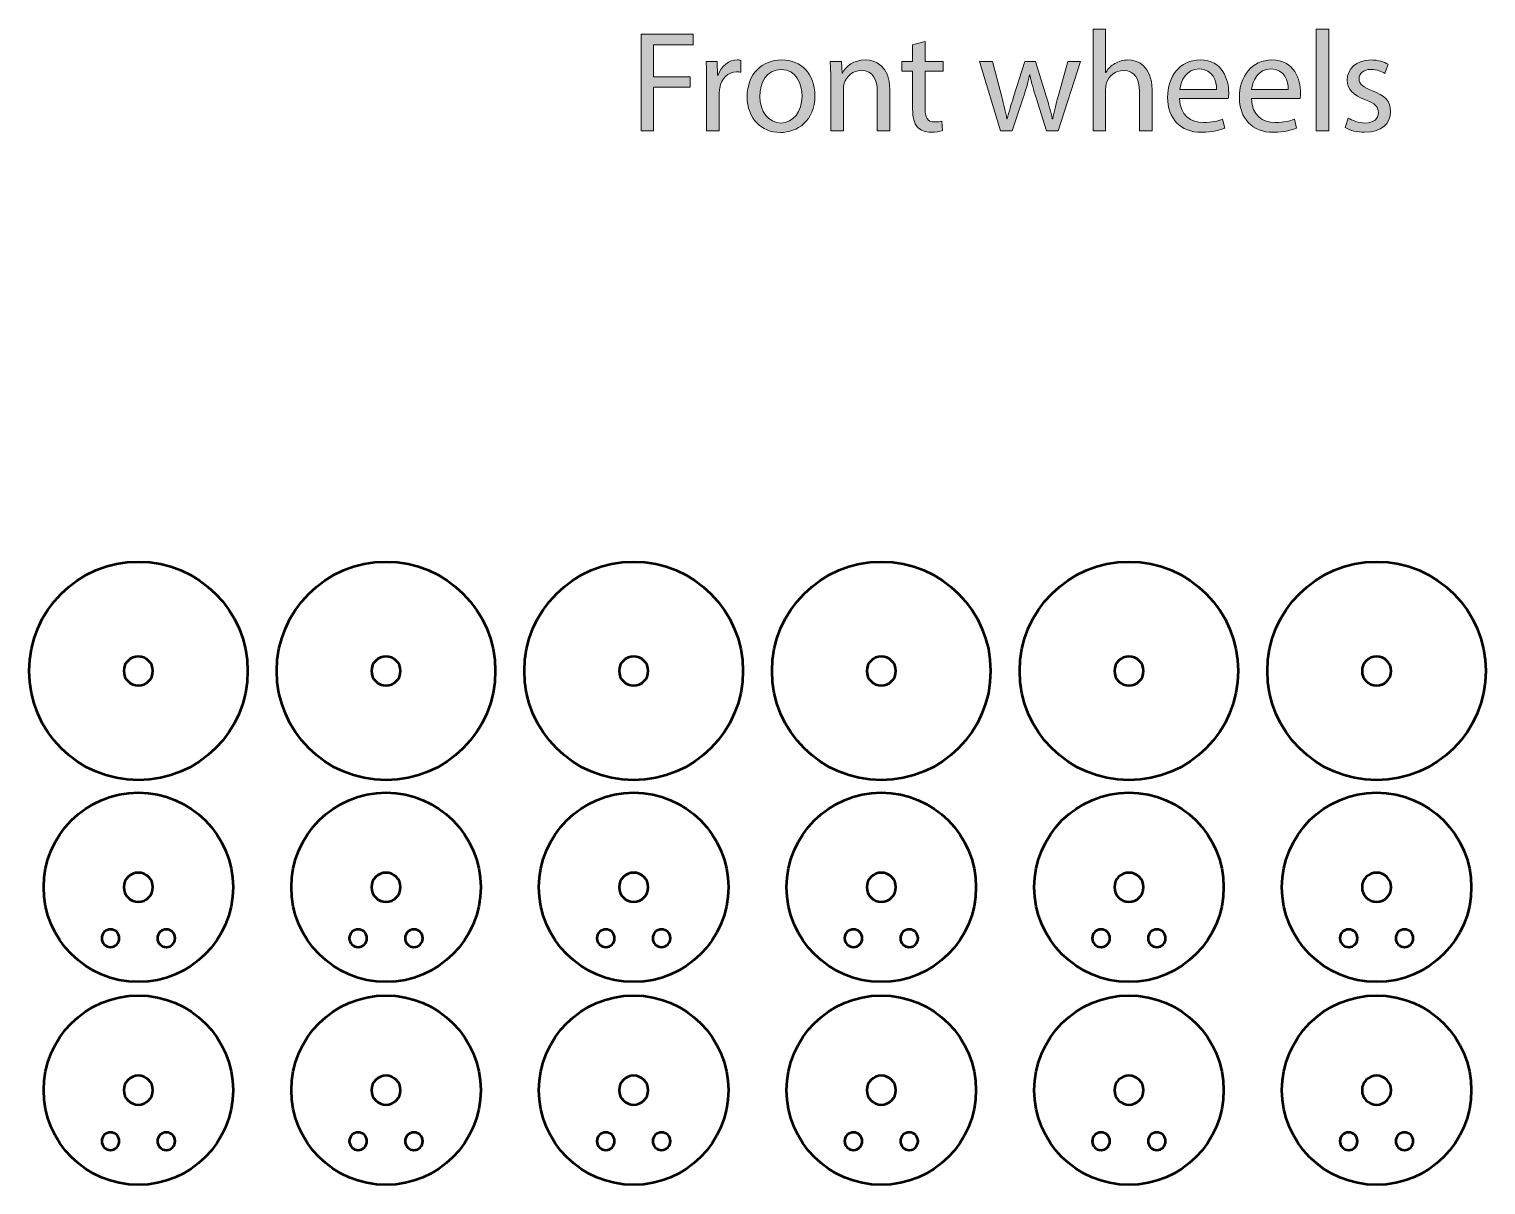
# Model space of a CAD drawing. Header units: inches. Extents: x 1117 to 1992, y -2324 to -585.
# Drawn here: x 1316.6 to 1416.6, y -1178.9 to -1099.5 of the extents above; entities that cross this region are included whole.
import ezdxf

# ---------------------------------------------------------------- set-up
doc = ezdxf.new("R2010")
doc.units = ezdxf.units.IN
doc.header["$MEASUREMENT"] = 0
doc.layers.add('Layer 1', color=7, linetype='Continuous')

# ---------------------------------------------------------------- blocks, each defined once
blk = doc.blocks.new('block 17')
at = {"layer": 'Layer 1', "color": 18, "lineweight": 50, "true_color": 0x010101}
for points in [[(1330.57, -1172.35), (1330.57, -1168.76), (1327.66, -1165.85), (1324.07, -1165.85), (1320.48, -1165.85), (1317.57, -1168.76), (1317.57, -1172.35), (1317.57, -1175.94), (1320.48, -1178.85), (1324.07, -1178.85), (1327.66, -1178.85), (1330.57, -1175.94), (1330.57, -1172.35)], [(1325.07, -1172.35), (1325.07, -1172.9), (1324.62, -1173.35), (1324.07, -1173.35), (1323.52, -1173.35), (1323.07, -1172.9), (1323.07, -1172.35), (1323.07, -1171.8), (1323.52, -1171.35), (1324.07, -1171.35), (1324.62, -1171.35), (1325.07, -1171.8), (1325.07, -1172.35)]]:
    blk.add_open_spline(points, degree=3, knots=[0, 0, 0, 0, 1, 1, 1, 2, 2, 2, 3, 3, 3, 4, 4, 4, 4], dxfattribs=at)
at = {"layer": 'Layer 1', "color": 240, "lineweight": 50, "true_color": 0xec2227}
for points in [[(1322.16, -1175.25), (1322.49, -1175.25), (1322.76, -1175.52), (1322.76, -1175.85), (1322.76, -1176.19), (1322.49, -1176.46), (1322.16, -1176.46), (1321.82, -1176.46), (1321.55, -1176.19), (1321.55, -1175.85), (1321.55, -1175.52), (1321.82, -1175.25), (1322.16, -1175.25)], [(1325.99, -1175.25), (1326.32, -1175.25), (1326.59, -1175.52), (1326.59, -1175.85), (1326.59, -1176.19), (1326.32, -1176.46), (1325.99, -1176.46), (1325.65, -1176.46), (1325.38, -1176.19), (1325.38, -1175.85), (1325.38, -1175.52), (1325.65, -1175.25), (1325.99, -1175.25)]]:
    blk.add_open_spline(points, degree=3, knots=[0, 0, 0, 0, 1, 1, 1, 2, 2, 2, 3, 3, 3, 4, 4, 4, 4], dxfattribs=at)
blk = doc.blocks.new('block 18')
at = {"layer": 'Layer 1', "color": 18, "lineweight": 50, "true_color": 0x010101}
for points in [[(1330.57, -1158.42), (1330.57, -1154.83), (1327.66, -1151.92), (1324.07, -1151.92), (1320.48, -1151.92), (1317.57, -1154.83), (1317.57, -1158.42), (1317.57, -1162.01), (1320.48, -1164.92), (1324.07, -1164.92), (1327.66, -1164.92), (1330.57, -1162.01), (1330.57, -1158.42)], [(1325.07, -1158.42), (1325.07, -1158.97), (1324.62, -1159.42), (1324.07, -1159.42), (1323.52, -1159.42), (1323.07, -1158.97), (1323.07, -1158.42), (1323.07, -1157.86), (1323.52, -1157.42), (1324.07, -1157.42), (1324.62, -1157.42), (1325.07, -1157.86), (1325.07, -1158.42)]]:
    blk.add_open_spline(points, degree=3, knots=[0, 0, 0, 0, 1, 1, 1, 2, 2, 2, 3, 3, 3, 4, 4, 4, 4], dxfattribs=at)
at = {"layer": 'Layer 1', "color": 240, "lineweight": 50, "true_color": 0xec2227}
for points in [[(1322.16, -1161.31), (1322.49, -1161.31), (1322.76, -1161.58), (1322.76, -1161.92), (1322.76, -1162.25), (1322.49, -1162.53), (1322.16, -1162.53), (1321.82, -1162.53), (1321.55, -1162.25), (1321.55, -1161.92), (1321.55, -1161.58), (1321.82, -1161.31), (1322.16, -1161.31)], [(1325.99, -1161.31), (1326.32, -1161.31), (1326.59, -1161.58), (1326.59, -1161.92), (1326.59, -1162.25), (1326.32, -1162.53), (1325.99, -1162.53), (1325.65, -1162.53), (1325.38, -1162.25), (1325.38, -1161.92), (1325.38, -1161.58), (1325.65, -1161.31), (1325.99, -1161.31)]]:
    blk.add_open_spline(points, degree=3, knots=[0, 0, 0, 0, 1, 1, 1, 2, 2, 2, 3, 3, 3, 4, 4, 4, 4], dxfattribs=at)
blk = doc.blocks.new('block 24')
at = {"layer": 'Layer 1', "color": 18, "lineweight": 50, "true_color": 0x010101}
for points in [[(1347.57, -1172.35), (1347.57, -1168.76), (1344.66, -1165.85), (1341.07, -1165.85), (1337.48, -1165.85), (1334.57, -1168.76), (1334.57, -1172.35), (1334.57, -1175.94), (1337.48, -1178.85), (1341.07, -1178.85), (1344.66, -1178.85), (1347.57, -1175.94), (1347.57, -1172.35)], [(1342.07, -1172.35), (1342.07, -1172.9), (1341.62, -1173.35), (1341.07, -1173.35), (1340.52, -1173.35), (1340.07, -1172.9), (1340.07, -1172.35), (1340.07, -1171.8), (1340.52, -1171.35), (1341.07, -1171.35), (1341.62, -1171.35), (1342.07, -1171.8), (1342.07, -1172.35)]]:
    blk.add_open_spline(points, degree=3, knots=[0, 0, 0, 0, 1, 1, 1, 2, 2, 2, 3, 3, 3, 4, 4, 4, 4], dxfattribs=at)
at = {"layer": 'Layer 1', "color": 240, "lineweight": 50, "true_color": 0xec2227}
for points in [[(1339.16, -1175.25), (1339.49, -1175.25), (1339.76, -1175.52), (1339.76, -1175.85), (1339.76, -1176.19), (1339.49, -1176.46), (1339.16, -1176.46), (1338.82, -1176.46), (1338.55, -1176.19), (1338.55, -1175.85), (1338.55, -1175.52), (1338.82, -1175.25), (1339.16, -1175.25)], [(1342.99, -1175.25), (1343.32, -1175.25), (1343.59, -1175.52), (1343.59, -1175.85), (1343.59, -1176.19), (1343.32, -1176.46), (1342.99, -1176.46), (1342.65, -1176.46), (1342.38, -1176.19), (1342.38, -1175.85), (1342.38, -1175.52), (1342.65, -1175.25), (1342.99, -1175.25)]]:
    blk.add_open_spline(points, degree=3, knots=[0, 0, 0, 0, 1, 1, 1, 2, 2, 2, 3, 3, 3, 4, 4, 4, 4], dxfattribs=at)
blk = doc.blocks.new('block 25')
at = {"layer": 'Layer 1', "color": 18, "lineweight": 50, "true_color": 0x010101}
for points in [[(1347.57, -1158.42), (1347.57, -1154.83), (1344.66, -1151.92), (1341.07, -1151.92), (1337.48, -1151.92), (1334.57, -1154.83), (1334.57, -1158.42), (1334.57, -1162.01), (1337.48, -1164.92), (1341.07, -1164.92), (1344.66, -1164.92), (1347.57, -1162.01), (1347.57, -1158.42)], [(1342.07, -1158.42), (1342.07, -1158.97), (1341.62, -1159.42), (1341.07, -1159.42), (1340.52, -1159.42), (1340.07, -1158.97), (1340.07, -1158.42), (1340.07, -1157.86), (1340.52, -1157.42), (1341.07, -1157.42), (1341.62, -1157.42), (1342.07, -1157.86), (1342.07, -1158.42)]]:
    blk.add_open_spline(points, degree=3, knots=[0, 0, 0, 0, 1, 1, 1, 2, 2, 2, 3, 3, 3, 4, 4, 4, 4], dxfattribs=at)
at = {"layer": 'Layer 1', "color": 240, "lineweight": 50, "true_color": 0xec2227}
for points in [[(1339.16, -1161.31), (1339.49, -1161.31), (1339.76, -1161.58), (1339.76, -1161.92), (1339.76, -1162.25), (1339.49, -1162.53), (1339.16, -1162.53), (1338.82, -1162.53), (1338.55, -1162.25), (1338.55, -1161.92), (1338.55, -1161.58), (1338.82, -1161.31), (1339.16, -1161.31)], [(1342.99, -1161.31), (1343.32, -1161.31), (1343.59, -1161.58), (1343.59, -1161.92), (1343.59, -1162.25), (1343.32, -1162.53), (1342.99, -1162.53), (1342.65, -1162.53), (1342.38, -1162.25), (1342.38, -1161.92), (1342.38, -1161.58), (1342.65, -1161.31), (1342.99, -1161.31)]]:
    blk.add_open_spline(points, degree=3, knots=[0, 0, 0, 0, 1, 1, 1, 2, 2, 2, 3, 3, 3, 4, 4, 4, 4], dxfattribs=at)
blk = doc.blocks.new('block 31')
at = {"layer": 'Layer 1', "color": 18, "lineweight": 50, "true_color": 0x010101}
for points in [[(1364.57, -1172.35), (1364.57, -1168.76), (1361.66, -1165.85), (1358.07, -1165.85), (1354.48, -1165.85), (1351.57, -1168.76), (1351.57, -1172.35), (1351.57, -1175.94), (1354.48, -1178.85), (1358.07, -1178.85), (1361.66, -1178.85), (1364.57, -1175.94), (1364.57, -1172.35)], [(1359.07, -1172.35), (1359.07, -1172.9), (1358.62, -1173.35), (1358.07, -1173.35), (1357.52, -1173.35), (1357.07, -1172.9), (1357.07, -1172.35), (1357.07, -1171.8), (1357.52, -1171.35), (1358.07, -1171.35), (1358.62, -1171.35), (1359.07, -1171.8), (1359.07, -1172.35)]]:
    blk.add_open_spline(points, degree=3, knots=[0, 0, 0, 0, 1, 1, 1, 2, 2, 2, 3, 3, 3, 4, 4, 4, 4], dxfattribs=at)
at = {"layer": 'Layer 1', "color": 240, "lineweight": 50, "true_color": 0xec2227}
for points in [[(1356.16, -1175.25), (1356.49, -1175.25), (1356.76, -1175.52), (1356.76, -1175.85), (1356.76, -1176.19), (1356.49, -1176.46), (1356.16, -1176.46), (1355.82, -1176.46), (1355.55, -1176.19), (1355.55, -1175.85), (1355.55, -1175.52), (1355.82, -1175.25), (1356.16, -1175.25)], [(1359.98, -1175.25), (1360.32, -1175.25), (1360.59, -1175.52), (1360.59, -1175.85), (1360.59, -1176.19), (1360.32, -1176.46), (1359.98, -1176.46), (1359.65, -1176.46), (1359.38, -1176.19), (1359.38, -1175.85), (1359.38, -1175.52), (1359.65, -1175.25), (1359.98, -1175.25)]]:
    blk.add_open_spline(points, degree=3, knots=[0, 0, 0, 0, 1, 1, 1, 2, 2, 2, 3, 3, 3, 4, 4, 4, 4], dxfattribs=at)
blk = doc.blocks.new('block 32')
at = {"layer": 'Layer 1', "color": 18, "lineweight": 50, "true_color": 0x010101}
for points in [[(1364.57, -1158.42), (1364.57, -1154.83), (1361.66, -1151.92), (1358.07, -1151.92), (1354.48, -1151.92), (1351.57, -1154.83), (1351.57, -1158.42), (1351.57, -1162.01), (1354.48, -1164.92), (1358.07, -1164.92), (1361.66, -1164.92), (1364.57, -1162.01), (1364.57, -1158.42)], [(1359.07, -1158.42), (1359.07, -1158.97), (1358.62, -1159.42), (1358.07, -1159.42), (1357.52, -1159.42), (1357.07, -1158.97), (1357.07, -1158.42), (1357.07, -1157.86), (1357.52, -1157.42), (1358.07, -1157.42), (1358.62, -1157.42), (1359.07, -1157.86), (1359.07, -1158.42)]]:
    blk.add_open_spline(points, degree=3, knots=[0, 0, 0, 0, 1, 1, 1, 2, 2, 2, 3, 3, 3, 4, 4, 4, 4], dxfattribs=at)
at = {"layer": 'Layer 1', "color": 240, "lineweight": 50, "true_color": 0xec2227}
for points in [[(1356.16, -1161.31), (1356.49, -1161.31), (1356.76, -1161.58), (1356.76, -1161.92), (1356.76, -1162.25), (1356.49, -1162.53), (1356.16, -1162.53), (1355.82, -1162.53), (1355.55, -1162.25), (1355.55, -1161.92), (1355.55, -1161.58), (1355.82, -1161.31), (1356.16, -1161.31)], [(1359.98, -1161.31), (1360.32, -1161.31), (1360.59, -1161.58), (1360.59, -1161.92), (1360.59, -1162.25), (1360.32, -1162.53), (1359.98, -1162.53), (1359.65, -1162.53), (1359.38, -1162.25), (1359.38, -1161.92), (1359.38, -1161.58), (1359.65, -1161.31), (1359.98, -1161.31)]]:
    blk.add_open_spline(points, degree=3, knots=[0, 0, 0, 0, 1, 1, 1, 2, 2, 2, 3, 3, 3, 4, 4, 4, 4], dxfattribs=at)
blk = doc.blocks.new('block 38')
at = {"layer": 'Layer 1', "color": 18, "lineweight": 50, "true_color": 0x010101}
for points in [[(1381.57, -1172.35), (1381.57, -1168.76), (1378.66, -1165.85), (1375.07, -1165.85), (1371.48, -1165.85), (1368.57, -1168.76), (1368.57, -1172.35), (1368.57, -1175.94), (1371.48, -1178.85), (1375.07, -1178.85), (1378.66, -1178.85), (1381.57, -1175.94), (1381.57, -1172.35)], [(1376.07, -1172.35), (1376.07, -1172.9), (1375.62, -1173.35), (1375.07, -1173.35), (1374.52, -1173.35), (1374.07, -1172.9), (1374.07, -1172.35), (1374.07, -1171.8), (1374.52, -1171.35), (1375.07, -1171.35), (1375.62, -1171.35), (1376.07, -1171.8), (1376.07, -1172.35)]]:
    blk.add_open_spline(points, degree=3, knots=[0, 0, 0, 0, 1, 1, 1, 2, 2, 2, 3, 3, 3, 4, 4, 4, 4], dxfattribs=at)
at = {"layer": 'Layer 1', "color": 240, "lineweight": 50, "true_color": 0xec2227}
for points in [[(1373.16, -1175.25), (1373.49, -1175.25), (1373.76, -1175.52), (1373.76, -1175.85), (1373.76, -1176.19), (1373.49, -1176.46), (1373.16, -1176.46), (1372.82, -1176.46), (1372.55, -1176.19), (1372.55, -1175.85), (1372.55, -1175.52), (1372.82, -1175.25), (1373.16, -1175.25)], [(1376.99, -1175.25), (1377.32, -1175.25), (1377.59, -1175.52), (1377.59, -1175.85), (1377.59, -1176.19), (1377.32, -1176.46), (1376.99, -1176.46), (1376.65, -1176.46), (1376.38, -1176.19), (1376.38, -1175.85), (1376.38, -1175.52), (1376.65, -1175.25), (1376.99, -1175.25)]]:
    blk.add_open_spline(points, degree=3, knots=[0, 0, 0, 0, 1, 1, 1, 2, 2, 2, 3, 3, 3, 4, 4, 4, 4], dxfattribs=at)
blk = doc.blocks.new('block 39')
at = {"layer": 'Layer 1', "color": 18, "lineweight": 50, "true_color": 0x010101}
for points in [[(1381.57, -1158.42), (1381.57, -1154.83), (1378.66, -1151.92), (1375.07, -1151.92), (1371.48, -1151.92), (1368.57, -1154.83), (1368.57, -1158.42), (1368.57, -1162.01), (1371.48, -1164.92), (1375.07, -1164.92), (1378.66, -1164.92), (1381.57, -1162.01), (1381.57, -1158.42)], [(1376.07, -1158.42), (1376.07, -1158.97), (1375.62, -1159.42), (1375.07, -1159.42), (1374.52, -1159.42), (1374.07, -1158.97), (1374.07, -1158.42), (1374.07, -1157.86), (1374.52, -1157.42), (1375.07, -1157.42), (1375.62, -1157.42), (1376.07, -1157.86), (1376.07, -1158.42)]]:
    blk.add_open_spline(points, degree=3, knots=[0, 0, 0, 0, 1, 1, 1, 2, 2, 2, 3, 3, 3, 4, 4, 4, 4], dxfattribs=at)
at = {"layer": 'Layer 1', "color": 240, "lineweight": 50, "true_color": 0xec2227}
for points in [[(1373.16, -1161.31), (1373.49, -1161.31), (1373.76, -1161.58), (1373.76, -1161.92), (1373.76, -1162.25), (1373.49, -1162.53), (1373.16, -1162.53), (1372.82, -1162.53), (1372.55, -1162.25), (1372.55, -1161.92), (1372.55, -1161.58), (1372.82, -1161.31), (1373.16, -1161.31)], [(1376.99, -1161.31), (1377.32, -1161.31), (1377.59, -1161.58), (1377.59, -1161.92), (1377.59, -1162.25), (1377.32, -1162.53), (1376.99, -1162.53), (1376.65, -1162.53), (1376.38, -1162.25), (1376.38, -1161.92), (1376.38, -1161.58), (1376.65, -1161.31), (1376.99, -1161.31)]]:
    blk.add_open_spline(points, degree=3, knots=[0, 0, 0, 0, 1, 1, 1, 2, 2, 2, 3, 3, 3, 4, 4, 4, 4], dxfattribs=at)
blk = doc.blocks.new('block 45')
at = {"layer": 'Layer 1', "color": 18, "lineweight": 50, "true_color": 0x010101}
for points in [[(1398.57, -1172.35), (1398.57, -1168.76), (1395.66, -1165.85), (1392.07, -1165.85), (1388.48, -1165.85), (1385.57, -1168.76), (1385.57, -1172.35), (1385.57, -1175.94), (1388.48, -1178.85), (1392.07, -1178.85), (1395.66, -1178.85), (1398.57, -1175.94), (1398.57, -1172.35)], [(1393.07, -1172.35), (1393.07, -1172.9), (1392.62, -1173.35), (1392.07, -1173.35), (1391.52, -1173.35), (1391.07, -1172.9), (1391.07, -1172.35), (1391.07, -1171.8), (1391.52, -1171.35), (1392.07, -1171.35), (1392.62, -1171.35), (1393.07, -1171.8), (1393.07, -1172.35)]]:
    blk.add_open_spline(points, degree=3, knots=[0, 0, 0, 0, 1, 1, 1, 2, 2, 2, 3, 3, 3, 4, 4, 4, 4], dxfattribs=at)
at = {"layer": 'Layer 1', "color": 240, "lineweight": 50, "true_color": 0xec2227}
for points in [[(1390.16, -1175.25), (1390.49, -1175.25), (1390.76, -1175.52), (1390.76, -1175.85), (1390.76, -1176.19), (1390.49, -1176.46), (1390.16, -1176.46), (1389.82, -1176.46), (1389.55, -1176.19), (1389.55, -1175.85), (1389.55, -1175.52), (1389.82, -1175.25), (1390.16, -1175.25)], [(1393.98, -1175.25), (1394.32, -1175.25), (1394.59, -1175.52), (1394.59, -1175.85), (1394.59, -1176.19), (1394.32, -1176.46), (1393.98, -1176.46), (1393.65, -1176.46), (1393.38, -1176.19), (1393.38, -1175.85), (1393.38, -1175.52), (1393.65, -1175.25), (1393.98, -1175.25)]]:
    blk.add_open_spline(points, degree=3, knots=[0, 0, 0, 0, 1, 1, 1, 2, 2, 2, 3, 3, 3, 4, 4, 4, 4], dxfattribs=at)
blk = doc.blocks.new('block 46')
at = {"layer": 'Layer 1', "color": 18, "lineweight": 50, "true_color": 0x010101}
for points in [[(1398.57, -1158.42), (1398.57, -1154.83), (1395.66, -1151.92), (1392.07, -1151.92), (1388.48, -1151.92), (1385.57, -1154.83), (1385.57, -1158.42), (1385.57, -1162.01), (1388.48, -1164.92), (1392.07, -1164.92), (1395.66, -1164.92), (1398.57, -1162.01), (1398.57, -1158.42)], [(1393.07, -1158.42), (1393.07, -1158.97), (1392.62, -1159.42), (1392.07, -1159.42), (1391.52, -1159.42), (1391.07, -1158.97), (1391.07, -1158.42), (1391.07, -1157.86), (1391.52, -1157.42), (1392.07, -1157.42), (1392.62, -1157.42), (1393.07, -1157.86), (1393.07, -1158.42)]]:
    blk.add_open_spline(points, degree=3, knots=[0, 0, 0, 0, 1, 1, 1, 2, 2, 2, 3, 3, 3, 4, 4, 4, 4], dxfattribs=at)
at = {"layer": 'Layer 1', "color": 240, "lineweight": 50, "true_color": 0xec2227}
for points in [[(1390.16, -1161.31), (1390.49, -1161.31), (1390.76, -1161.58), (1390.76, -1161.92), (1390.76, -1162.25), (1390.49, -1162.53), (1390.16, -1162.53), (1389.82, -1162.53), (1389.55, -1162.25), (1389.55, -1161.92), (1389.55, -1161.58), (1389.82, -1161.31), (1390.16, -1161.31)], [(1393.98, -1161.31), (1394.32, -1161.31), (1394.59, -1161.58), (1394.59, -1161.92), (1394.59, -1162.25), (1394.32, -1162.53), (1393.98, -1162.53), (1393.65, -1162.53), (1393.38, -1162.25), (1393.38, -1161.92), (1393.38, -1161.58), (1393.65, -1161.31), (1393.98, -1161.31)]]:
    blk.add_open_spline(points, degree=3, knots=[0, 0, 0, 0, 1, 1, 1, 2, 2, 2, 3, 3, 3, 4, 4, 4, 4], dxfattribs=at)
blk = doc.blocks.new('block 52')
at = {"layer": 'Layer 1', "color": 18, "lineweight": 50, "true_color": 0x010101}
for points in [[(1415.57, -1172.35), (1415.57, -1168.76), (1412.66, -1165.85), (1409.07, -1165.85), (1405.48, -1165.85), (1402.57, -1168.76), (1402.57, -1172.35), (1402.57, -1175.94), (1405.48, -1178.85), (1409.07, -1178.85), (1412.66, -1178.85), (1415.57, -1175.94), (1415.57, -1172.35)], [(1410.07, -1172.35), (1410.07, -1172.9), (1409.62, -1173.35), (1409.07, -1173.35), (1408.52, -1173.35), (1408.07, -1172.9), (1408.07, -1172.35), (1408.07, -1171.8), (1408.52, -1171.35), (1409.07, -1171.35), (1409.62, -1171.35), (1410.07, -1171.8), (1410.07, -1172.35)]]:
    blk.add_open_spline(points, degree=3, knots=[0, 0, 0, 0, 1, 1, 1, 2, 2, 2, 3, 3, 3, 4, 4, 4, 4], dxfattribs=at)
at = {"layer": 'Layer 1', "color": 240, "lineweight": 50, "true_color": 0xec2227}
for points in [[(1407.16, -1175.25), (1407.49, -1175.25), (1407.76, -1175.52), (1407.76, -1175.85), (1407.76, -1176.19), (1407.49, -1176.46), (1407.16, -1176.46), (1406.82, -1176.46), (1406.55, -1176.19), (1406.55, -1175.85), (1406.55, -1175.52), (1406.82, -1175.25), (1407.16, -1175.25)], [(1410.99, -1175.25), (1411.32, -1175.25), (1411.59, -1175.52), (1411.59, -1175.85), (1411.59, -1176.19), (1411.32, -1176.46), (1410.99, -1176.46), (1410.65, -1176.46), (1410.38, -1176.19), (1410.38, -1175.85), (1410.38, -1175.52), (1410.65, -1175.25), (1410.99, -1175.25)]]:
    blk.add_open_spline(points, degree=3, knots=[0, 0, 0, 0, 1, 1, 1, 2, 2, 2, 3, 3, 3, 4, 4, 4, 4], dxfattribs=at)
blk = doc.blocks.new('block 53')
at = {"layer": 'Layer 1', "color": 18, "lineweight": 50, "true_color": 0x010101}
for points in [[(1415.57, -1158.42), (1415.57, -1154.83), (1412.66, -1151.92), (1409.07, -1151.92), (1405.48, -1151.92), (1402.57, -1154.83), (1402.57, -1158.42), (1402.57, -1162.01), (1405.48, -1164.92), (1409.07, -1164.92), (1412.66, -1164.92), (1415.57, -1162.01), (1415.57, -1158.42)], [(1410.07, -1158.42), (1410.07, -1158.97), (1409.62, -1159.42), (1409.07, -1159.42), (1408.52, -1159.42), (1408.07, -1158.97), (1408.07, -1158.42), (1408.07, -1157.86), (1408.52, -1157.42), (1409.07, -1157.42), (1409.62, -1157.42), (1410.07, -1157.86), (1410.07, -1158.42)]]:
    blk.add_open_spline(points, degree=3, knots=[0, 0, 0, 0, 1, 1, 1, 2, 2, 2, 3, 3, 3, 4, 4, 4, 4], dxfattribs=at)
at = {"layer": 'Layer 1', "color": 240, "lineweight": 50, "true_color": 0xec2227}
for points in [[(1407.16, -1161.31), (1407.49, -1161.31), (1407.76, -1161.58), (1407.76, -1161.92), (1407.76, -1162.25), (1407.49, -1162.53), (1407.16, -1162.53), (1406.82, -1162.53), (1406.55, -1162.25), (1406.55, -1161.92), (1406.55, -1161.58), (1406.82, -1161.31), (1407.16, -1161.31)], [(1410.99, -1161.31), (1411.32, -1161.31), (1411.59, -1161.58), (1411.59, -1161.92), (1411.59, -1162.25), (1411.32, -1162.53), (1410.99, -1162.53), (1410.65, -1162.53), (1410.38, -1162.25), (1410.38, -1161.92), (1410.38, -1161.58), (1410.65, -1161.31), (1410.99, -1161.31)]]:
    blk.add_open_spline(points, degree=3, knots=[0, 0, 0, 0, 1, 1, 1, 2, 2, 2, 3, 3, 3, 4, 4, 4, 4], dxfattribs=at)
blk = doc.blocks.new('block 192')
at = {"layer": 'Layer 1', "true_color": 0x010101}
h = blk.add_hatch(color=18, dxfattribs=at)
h.dxf.hatch_style = 2
h.paths.add_polyline_path([(1358.58, -1099.86), (1362.15, -1099.86), (1362.15, -1100.58), (1359.43, -1100.58), (1359.43, -1102.78), (1361.94, -1102.78), (1361.94, -1103.49), (1359.43, -1103.49), (1359.43, -1106.49), (1358.58, -1106.49)])
h = blk.add_hatch(color=18, dxfattribs=at)
h.dxf.hatch_style = 2
edge = h.paths.add_edge_path()
edge.add_spline(control_points=[(1389.6, -1099.51), (1389.6, -1099.51), (1390.47, -1099.51), (1390.47, -1099.51), (1390.47, -1099.51), (1390.47, -1102.48), (1390.47, -1102.48), (1390.47, -1102.48), (1390.49, -1102.48), (1390.49, -1102.48), (1390.63, -1102.23), (1390.84, -1102.01), (1391.11, -1101.87), (1391.37, -1101.72), (1391.67, -1101.62), (1392, -1101.62), (1392.64, -1101.62), (1393.66, -1102.01), (1393.66, -1103.66), (1393.66, -1103.66), (1393.66, -1106.49), (1393.66, -1106.49), (1393.66, -1106.49), (1392.79, -1106.49), (1392.79, -1106.49), (1392.79, -1106.49), (1392.79, -1103.76), (1392.79, -1103.76), (1392.79, -1102.99), (1392.51, -1102.34), (1391.69, -1102.34), (1391.13, -1102.34), (1390.69, -1102.73), (1390.53, -1103.2), (1390.48, -1103.32), (1390.47, -1103.45), (1390.47, -1103.62), (1390.47, -1103.62), (1390.47, -1106.49), (1390.47, -1106.49), (1390.47, -1106.49), (1389.61, -1106.49), (1389.61, -1106.49), (1389.61, -1106.49), (1389.61, -1099.51), (1389.61, -1099.51), (1389.61, -1099.51), (1389.6, -1099.51), (1389.6, -1099.51)], knot_values=[0, 0, 0, 0, 1, 1, 1, 2, 2, 2, 3, 3, 3, 4, 4, 4, 5, 5, 5, 6, 6, 6, 7, 7, 7, 8, 8, 8, 9, 9, 9, 10, 10, 10, 11, 11, 11, 12, 12, 12, 13, 13, 13, 14, 14, 14, 15, 15, 15, 16, 16, 16, 16], degree=3, periodic=1)
h = blk.add_hatch(color=18, dxfattribs=at)
h.dxf.hatch_style = 2
h.paths.add_polyline_path([(1404.92, -1099.51), (1405.79, -1099.51), (1405.79, -1106.49), (1404.92, -1106.49)])
h = blk.add_hatch(color=18, dxfattribs=at)
h.dxf.hatch_style = 2
edge = h.paths.add_edge_path()
edge.add_spline(control_points=[(1378.07, -1100.36), (1378.07, -1100.36), (1378.07, -1101.73), (1378.07, -1101.73), (1378.07, -1101.73), (1379.31, -1101.73), (1379.31, -1101.73), (1379.31, -1101.73), (1379.31, -1102.39), (1379.31, -1102.39), (1379.31, -1102.39), (1378.07, -1102.39), (1378.07, -1102.39), (1378.07, -1102.39), (1378.07, -1104.96), (1378.07, -1104.96), (1378.07, -1105.55), (1378.23, -1105.88), (1378.72, -1105.88), (1378.94, -1105.88), (1379.11, -1105.85), (1379.22, -1105.82), (1379.22, -1105.82), (1379.26, -1106.47), (1379.26, -1106.47), (1379.09, -1106.54), (1378.82, -1106.59), (1378.49, -1106.59), (1378.09, -1106.59), (1377.76, -1106.46), (1377.55, -1106.23), (1377.31, -1105.97), (1377.22, -1105.55), (1377.22, -1104.99), (1377.22, -1104.99), (1377.22, -1102.39), (1377.22, -1102.39), (1377.22, -1102.39), (1376.48, -1102.39), (1376.48, -1102.39), (1376.48, -1102.39), (1376.48, -1101.73), (1376.48, -1101.73), (1376.48, -1101.73), (1377.22, -1101.73), (1377.22, -1101.73), (1377.22, -1101.73), (1377.22, -1100.59), (1377.22, -1100.59), (1377.22, -1100.59), (1378.07, -1100.36), (1378.07, -1100.36)], knot_values=[0, 0, 0, 0, 1, 1, 1, 2, 2, 2, 3, 3, 3, 4, 4, 4, 5, 5, 5, 6, 6, 6, 7, 7, 7, 8, 8, 8, 9, 9, 9, 10, 10, 10, 11, 11, 11, 12, 12, 12, 13, 13, 13, 14, 14, 14, 15, 15, 15, 16, 16, 16, 17, 17, 17, 17], degree=3, periodic=1)
h = blk.add_hatch(color=18, dxfattribs=at)
h.dxf.hatch_style = 2
edge = h.paths.add_edge_path()
edge.add_spline(control_points=[(1363.08, -1103.22), (1363.08, -1102.65), (1363.07, -1102.17), (1363.04, -1101.73), (1363.04, -1101.73), (1363.8, -1101.73), (1363.8, -1101.73), (1363.8, -1101.73), (1363.83, -1102.66), (1363.83, -1102.66), (1363.83, -1102.66), (1363.87, -1102.66), (1363.87, -1102.66), (1364.09, -1102.02), (1364.61, -1101.62), (1365.19, -1101.62), (1365.29, -1101.62), (1365.36, -1101.63), (1365.43, -1101.65), (1365.43, -1101.65), (1365.43, -1102.47), (1365.43, -1102.47), (1365.35, -1102.45), (1365.26, -1102.44), (1365.14, -1102.44), (1364.53, -1102.44), (1364.1, -1102.9), (1363.98, -1103.55), (1363.96, -1103.67), (1363.94, -1103.8), (1363.94, -1103.95), (1363.94, -1103.95), (1363.94, -1106.49), (1363.94, -1106.49), (1363.94, -1106.49), (1363.08, -1106.49), (1363.08, -1106.49), (1363.08, -1106.49), (1363.08, -1103.22), (1363.08, -1103.22), (1363.08, -1103.22), (1363.08, -1103.22), (1363.08, -1103.22)], knot_values=[0, 0, 0, 0, 1, 1, 1, 2, 2, 2, 3, 3, 3, 4, 4, 4, 5, 5, 5, 6, 6, 6, 7, 7, 7, 8, 8, 8, 9, 9, 9, 10, 10, 10, 11, 11, 11, 12, 12, 12, 13, 13, 13, 14, 14, 14, 14], degree=3, periodic=1)
h = blk.add_hatch(color=18, dxfattribs=at)
h.dxf.hatch_style = 2
edge = h.paths.add_edge_path()
edge.add_spline(control_points=[(1370.51, -1104.07), (1370.51, -1105.83), (1369.29, -1106.6), (1368.14, -1106.6), (1366.85, -1106.6), (1365.86, -1105.66), (1365.86, -1104.15), (1365.86, -1102.56), (1366.9, -1101.62), (1368.22, -1101.62), (1369.59, -1101.62), (1370.51, -1102.61), (1370.51, -1104.07)], knot_values=[0, 0, 0, 0, 1, 1, 1, 2, 2, 2, 3, 3, 3, 4, 4, 4, 4], degree=3, periodic=1)
edge = h.paths.add_edge_path()
edge.add_spline(control_points=[(1366.73, -1104.12), (1366.73, -1105.16), (1367.33, -1105.95), (1368.18, -1105.95), (1369.01, -1105.95), (1369.63, -1105.17), (1369.63, -1104.1), (1369.63, -1103.29), (1369.22, -1102.27), (1368.2, -1102.27), (1367.17, -1102.27), (1366.73, -1103.22), (1366.73, -1104.12)], knot_values=[0, 0, 0, 0, 1, 1, 1, 2, 2, 2, 3, 3, 3, 4, 4, 4, 4], degree=3, periodic=1)
h = blk.add_hatch(color=18, dxfattribs=at)
h.dxf.hatch_style = 2
edge = h.paths.add_edge_path()
edge.add_spline(control_points=[(1371.6, -1103.02), (1371.6, -1102.53), (1371.59, -1102.12), (1371.56, -1101.73), (1371.56, -1101.73), (1372.33, -1101.73), (1372.33, -1101.73), (1372.33, -1101.73), (1372.38, -1102.52), (1372.38, -1102.52), (1372.38, -1102.52), (1372.4, -1102.52), (1372.4, -1102.52), (1372.64, -1102.06), (1373.19, -1101.62), (1373.97, -1101.62), (1374.63, -1101.62), (1375.66, -1102.01), (1375.66, -1103.65), (1375.66, -1103.65), (1375.66, -1106.49), (1375.66, -1106.49), (1375.66, -1106.49), (1374.79, -1106.49), (1374.79, -1106.49), (1374.79, -1106.49), (1374.79, -1103.75), (1374.79, -1103.75), (1374.79, -1102.98), (1374.5, -1102.34), (1373.69, -1102.34), (1373.12, -1102.34), (1372.68, -1102.74), (1372.53, -1103.22), (1372.49, -1103.33), (1372.47, -1103.48), (1372.47, -1103.63), (1372.47, -1103.63), (1372.47, -1106.49), (1372.47, -1106.49), (1372.47, -1106.49), (1371.6, -1106.49), (1371.6, -1106.49), (1371.6, -1106.49), (1371.6, -1103.02), (1371.6, -1103.02), (1371.6, -1103.02), (1371.6, -1103.02), (1371.6, -1103.02)], knot_values=[0, 0, 0, 0, 1, 1, 1, 2, 2, 2, 3, 3, 3, 4, 4, 4, 5, 5, 5, 6, 6, 6, 7, 7, 7, 8, 8, 8, 9, 9, 9, 10, 10, 10, 11, 11, 11, 12, 12, 12, 13, 13, 13, 14, 14, 14, 15, 15, 15, 16, 16, 16, 16], degree=3, periodic=1)
h = blk.add_hatch(color=18, dxfattribs=at)
h.dxf.hatch_style = 2
edge = h.paths.add_edge_path()
edge.add_spline(control_points=[(1382.71, -1101.73), (1382.71, -1101.73), (1383.34, -1104.15), (1383.34, -1104.15), (1383.48, -1104.68), (1383.6, -1105.17), (1383.69, -1105.66), (1383.69, -1105.66), (1383.72, -1105.66), (1383.72, -1105.66), (1383.83, -1105.18), (1383.99, -1104.67), (1384.15, -1104.16), (1384.15, -1104.16), (1384.92, -1101.73), (1384.92, -1101.73), (1384.92, -1101.73), (1385.65, -1101.73), (1385.65, -1101.73), (1385.65, -1101.73), (1386.39, -1104.11), (1386.39, -1104.11), (1386.57, -1104.68), (1386.7, -1105.18), (1386.81, -1105.66), (1386.81, -1105.66), (1386.84, -1105.66), (1386.84, -1105.66), (1386.92, -1105.18), (1387.05, -1104.68), (1387.21, -1104.12), (1387.21, -1104.12), (1387.88, -1101.73), (1387.88, -1101.73), (1387.88, -1101.73), (1388.74, -1101.73), (1388.74, -1101.73), (1388.74, -1101.73), (1387.21, -1106.49), (1387.21, -1106.49), (1387.21, -1106.49), (1386.42, -1106.49), (1386.42, -1106.49), (1386.42, -1106.49), (1385.69, -1104.22), (1385.69, -1104.22), (1385.52, -1103.69), (1385.39, -1103.21), (1385.27, -1102.65), (1385.27, -1102.65), (1385.25, -1102.65), (1385.25, -1102.65), (1385.13, -1103.22), (1384.98, -1103.72), (1384.81, -1104.23), (1384.81, -1104.23), (1384.05, -1106.49), (1384.05, -1106.49), (1384.05, -1106.49), (1383.26, -1106.49), (1383.26, -1106.49), (1383.26, -1106.49), (1381.82, -1101.73), (1381.82, -1101.73), (1381.82, -1101.73), (1382.71, -1101.73), (1382.71, -1101.73), (1382.71, -1101.73), (1382.71, -1101.73), (1382.71, -1101.73)], knot_values=[0, 0, 0, 0, 1, 1, 1, 2, 2, 2, 3, 3, 3, 4, 4, 4, 5, 5, 5, 6, 6, 6, 7, 7, 7, 8, 8, 8, 9, 9, 9, 10, 10, 10, 11, 11, 11, 12, 12, 12, 13, 13, 13, 14, 14, 14, 15, 15, 15, 16, 16, 16, 17, 17, 17, 18, 18, 18, 19, 19, 19, 20, 20, 20, 21, 21, 21, 22, 22, 22, 23, 23, 23, 23], degree=3, periodic=1)
h = blk.add_hatch(color=18, dxfattribs=at)
h.dxf.hatch_style = 2
edge = h.paths.add_edge_path()
edge.add_spline(control_points=[(1395.55, -1104.27), (1395.57, -1105.44), (1396.31, -1105.92), (1397.18, -1105.92), (1397.8, -1105.92), (1398.17, -1105.81), (1398.5, -1105.68), (1398.5, -1105.68), (1398.65, -1106.3), (1398.65, -1106.3), (1398.34, -1106.43), (1397.82, -1106.59), (1397.06, -1106.59), (1395.6, -1106.59), (1394.72, -1105.63), (1394.72, -1104.19), (1394.72, -1102.75), (1395.57, -1101.62), (1396.95, -1101.62), (1398.51, -1101.62), (1398.92, -1102.99), (1398.92, -1103.86), (1398.92, -1104.04), (1398.9, -1104.18), (1398.89, -1104.27), (1398.89, -1104.27), (1395.55, -1104.27), (1395.55, -1104.27), (1395.55, -1104.27), (1395.55, -1104.27), (1395.55, -1104.27)], knot_values=[0, 0, 0, 0, 1, 1, 1, 2, 2, 2, 3, 3, 3, 4, 4, 4, 5, 5, 5, 6, 6, 6, 7, 7, 7, 8, 8, 8, 9, 9, 9, 10, 10, 10, 10], degree=3, periodic=1)
edge = h.paths.add_edge_path()
edge.add_spline(control_points=[(1398.09, -1103.65), (1398.1, -1103.1), (1397.86, -1102.24), (1396.89, -1102.24), (1396.01, -1102.24), (1395.63, -1103.05), (1395.56, -1103.65), (1395.56, -1103.65), (1398.09, -1103.65), (1398.09, -1103.65)], knot_values=[0, 0, 0, 0, 1, 1, 1, 2, 2, 2, 3, 3, 3, 3], degree=3, periodic=1)
h = blk.add_hatch(color=18, dxfattribs=at)
h.dxf.hatch_style = 2
edge = h.paths.add_edge_path()
edge.add_spline(control_points=[(1400.48, -1104.27), (1400.5, -1105.44), (1401.24, -1105.92), (1402.11, -1105.92), (1402.73, -1105.92), (1403.1, -1105.81), (1403.43, -1105.68), (1403.43, -1105.68), (1403.58, -1106.3), (1403.58, -1106.3), (1403.27, -1106.43), (1402.75, -1106.59), (1401.99, -1106.59), (1400.53, -1106.59), (1399.65, -1105.63), (1399.65, -1104.19), (1399.65, -1102.75), (1400.5, -1101.62), (1401.88, -1101.62), (1403.44, -1101.62), (1403.85, -1102.99), (1403.85, -1103.86), (1403.85, -1104.04), (1403.83, -1104.18), (1403.82, -1104.27), (1403.82, -1104.27), (1400.48, -1104.27), (1400.48, -1104.27), (1400.48, -1104.27), (1400.48, -1104.27), (1400.48, -1104.27)], knot_values=[0, 0, 0, 0, 1, 1, 1, 2, 2, 2, 3, 3, 3, 4, 4, 4, 5, 5, 5, 6, 6, 6, 7, 7, 7, 8, 8, 8, 9, 9, 9, 10, 10, 10, 10], degree=3, periodic=1)
edge = h.paths.add_edge_path()
edge.add_spline(control_points=[(1403.01, -1103.65), (1403.02, -1103.1), (1402.79, -1102.24), (1401.81, -1102.24), (1400.94, -1102.24), (1400.55, -1103.05), (1400.49, -1103.65), (1400.49, -1103.65), (1403.01, -1103.65), (1403.01, -1103.65)], knot_values=[0, 0, 0, 0, 1, 1, 1, 2, 2, 2, 3, 3, 3, 3], degree=3, periodic=1)
h = blk.add_hatch(color=18, dxfattribs=at)
h.dxf.hatch_style = 2
edge = h.paths.add_edge_path()
edge.add_spline(control_points=[(1407.13, -1105.61), (1407.38, -1105.77), (1407.83, -1105.95), (1408.27, -1105.95), (1408.9, -1105.95), (1409.19, -1105.64), (1409.19, -1105.24), (1409.19, -1104.83), (1408.95, -1104.6), (1408.31, -1104.37), (1407.45, -1104.06), (1407.05, -1103.59), (1407.05, -1103.02), (1407.05, -1102.25), (1407.67, -1101.62), (1408.69, -1101.62), (1409.17, -1101.62), (1409.6, -1101.76), (1409.86, -1101.92), (1409.86, -1101.92), (1409.64, -1102.55), (1409.64, -1102.55), (1409.46, -1102.43), (1409.11, -1102.27), (1408.67, -1102.27), (1408.16, -1102.27), (1407.87, -1102.57), (1407.87, -1102.92), (1407.87, -1103.31), (1408.16, -1103.49), (1408.78, -1103.73), (1409.61, -1104.04), (1410.03, -1104.46), (1410.03, -1105.16), (1410.03, -1106), (1409.38, -1106.59), (1408.25, -1106.59), (1407.73, -1106.59), (1407.24, -1106.46), (1406.91, -1106.27), (1406.91, -1106.27), (1407.13, -1105.61), (1407.13, -1105.61)], knot_values=[0, 0, 0, 0, 1, 1, 1, 2, 2, 2, 3, 3, 3, 4, 4, 4, 5, 5, 5, 6, 6, 6, 7, 7, 7, 8, 8, 8, 9, 9, 9, 10, 10, 10, 11, 11, 11, 12, 12, 12, 13, 13, 13, 14, 14, 14, 14], degree=3, periodic=1)
at = {"layer": 'Layer 1', "lineweight": 0}
for points in [[(1358.58, -1099.86), (1362.15, -1099.86), (1362.15, -1100.58), (1359.43, -1100.58), (1359.43, -1102.78), (1361.94, -1102.78), (1361.94, -1103.49), (1359.43, -1103.49), (1359.43, -1106.49), (1358.58, -1106.49), (1358.58, -1099.86)], [(1404.92, -1099.51), (1405.79, -1099.51), (1405.79, -1106.49), (1404.92, -1106.49), (1404.92, -1099.51)]]:
    blk.add_lwpolyline(points, dxfattribs=at)
for points, knots in [([(1389.6, -1099.51), (1389.6, -1099.51), (1390.47, -1099.51), (1390.47, -1099.51), (1390.47, -1099.51), (1390.47, -1102.48), (1390.47, -1102.48), (1390.47, -1102.48), (1390.49, -1102.48), (1390.49, -1102.48), (1390.63, -1102.23), (1390.84, -1102.01), (1391.11, -1101.87), (1391.37, -1101.72), (1391.67, -1101.62), (1392, -1101.62), (1392.64, -1101.62), (1393.66, -1102.01), (1393.66, -1103.66), (1393.66, -1103.66), (1393.66, -1106.49), (1393.66, -1106.49), (1393.66, -1106.49), (1392.79, -1106.49), (1392.79, -1106.49), (1392.79, -1106.49), (1392.79, -1103.76), (1392.79, -1103.76), (1392.79, -1102.99), (1392.51, -1102.34), (1391.69, -1102.34), (1391.13, -1102.34), (1390.69, -1102.73), (1390.53, -1103.2), (1390.48, -1103.32), (1390.47, -1103.45), (1390.47, -1103.62), (1390.47, -1103.62), (1390.47, -1106.49), (1390.47, -1106.49), (1390.47, -1106.49), (1389.61, -1106.49), (1389.61, -1106.49), (1389.61, -1106.49), (1389.61, -1099.51), (1389.61, -1099.51), (1389.61, -1099.51), (1389.6, -1099.51), (1389.6, -1099.51)], [0, 0, 0, 0, 1, 1, 1, 2, 2, 2, 3, 3, 3, 4, 4, 4, 5, 5, 5, 6, 6, 6, 7, 7, 7, 8, 8, 8, 9, 9, 9, 10, 10, 10, 11, 11, 11, 12, 12, 12, 13, 13, 13, 14, 14, 14, 15, 15, 15, 16, 16, 16, 16]), ([(1378.07, -1100.36), (1378.07, -1100.36), (1378.07, -1101.73), (1378.07, -1101.73), (1378.07, -1101.73), (1379.31, -1101.73), (1379.31, -1101.73), (1379.31, -1101.73), (1379.31, -1102.39), (1379.31, -1102.39), (1379.31, -1102.39), (1378.07, -1102.39), (1378.07, -1102.39), (1378.07, -1102.39), (1378.07, -1104.96), (1378.07, -1104.96), (1378.07, -1105.55), (1378.23, -1105.88), (1378.72, -1105.88), (1378.94, -1105.88), (1379.11, -1105.85), (1379.22, -1105.82), (1379.22, -1105.82), (1379.26, -1106.47), (1379.26, -1106.47), (1379.09, -1106.54), (1378.82, -1106.59), (1378.49, -1106.59), (1378.09, -1106.59), (1377.76, -1106.46), (1377.55, -1106.23), (1377.31, -1105.97), (1377.22, -1105.55), (1377.22, -1104.99), (1377.22, -1104.99), (1377.22, -1102.39), (1377.22, -1102.39), (1377.22, -1102.39), (1376.48, -1102.39), (1376.48, -1102.39), (1376.48, -1102.39), (1376.48, -1101.73), (1376.48, -1101.73), (1376.48, -1101.73), (1377.22, -1101.73), (1377.22, -1101.73), (1377.22, -1101.73), (1377.22, -1100.59), (1377.22, -1100.59), (1377.22, -1100.59), (1378.07, -1100.36), (1378.07, -1100.36)], [0, 0, 0, 0, 1, 1, 1, 2, 2, 2, 3, 3, 3, 4, 4, 4, 5, 5, 5, 6, 6, 6, 7, 7, 7, 8, 8, 8, 9, 9, 9, 10, 10, 10, 11, 11, 11, 12, 12, 12, 13, 13, 13, 14, 14, 14, 15, 15, 15, 16, 16, 16, 17, 17, 17, 17]), ([(1363.08, -1103.22), (1363.08, -1102.65), (1363.07, -1102.17), (1363.04, -1101.73), (1363.04, -1101.73), (1363.8, -1101.73), (1363.8, -1101.73), (1363.8, -1101.73), (1363.83, -1102.66), (1363.83, -1102.66), (1363.83, -1102.66), (1363.87, -1102.66), (1363.87, -1102.66), (1364.09, -1102.02), (1364.61, -1101.62), (1365.19, -1101.62), (1365.29, -1101.62), (1365.36, -1101.63), (1365.43, -1101.65), (1365.43, -1101.65), (1365.43, -1102.47), (1365.43, -1102.47), (1365.35, -1102.45), (1365.26, -1102.44), (1365.14, -1102.44), (1364.53, -1102.44), (1364.1, -1102.9), (1363.98, -1103.55), (1363.96, -1103.67), (1363.94, -1103.8), (1363.94, -1103.95), (1363.94, -1103.95), (1363.94, -1106.49), (1363.94, -1106.49), (1363.94, -1106.49), (1363.08, -1106.49), (1363.08, -1106.49), (1363.08, -1106.49), (1363.08, -1103.22), (1363.08, -1103.22), (1363.08, -1103.22), (1363.08, -1103.22), (1363.08, -1103.22)], [0, 0, 0, 0, 1, 1, 1, 2, 2, 2, 3, 3, 3, 4, 4, 4, 5, 5, 5, 6, 6, 6, 7, 7, 7, 8, 8, 8, 9, 9, 9, 10, 10, 10, 11, 11, 11, 12, 12, 12, 13, 13, 13, 14, 14, 14, 14]), ([(1370.51, -1104.07), (1370.51, -1105.83), (1369.29, -1106.6), (1368.14, -1106.6), (1366.85, -1106.6), (1365.86, -1105.66), (1365.86, -1104.15), (1365.86, -1102.56), (1366.9, -1101.62), (1368.22, -1101.62), (1369.59, -1101.62), (1370.51, -1102.61), (1370.51, -1104.07)], [0, 0, 0, 0, 1, 1, 1, 2, 2, 2, 3, 3, 3, 4, 4, 4, 4]), ([(1371.6, -1103.02), (1371.6, -1102.53), (1371.59, -1102.12), (1371.56, -1101.73), (1371.56, -1101.73), (1372.33, -1101.73), (1372.33, -1101.73), (1372.33, -1101.73), (1372.38, -1102.52), (1372.38, -1102.52), (1372.38, -1102.52), (1372.4, -1102.52), (1372.4, -1102.52), (1372.64, -1102.06), (1373.19, -1101.62), (1373.97, -1101.62), (1374.63, -1101.62), (1375.66, -1102.01), (1375.66, -1103.65), (1375.66, -1103.65), (1375.66, -1106.49), (1375.66, -1106.49), (1375.66, -1106.49), (1374.79, -1106.49), (1374.79, -1106.49), (1374.79, -1106.49), (1374.79, -1103.75), (1374.79, -1103.75), (1374.79, -1102.98), (1374.5, -1102.34), (1373.69, -1102.34), (1373.12, -1102.34), (1372.68, -1102.74), (1372.53, -1103.22), (1372.49, -1103.33), (1372.47, -1103.48), (1372.47, -1103.63), (1372.47, -1103.63), (1372.47, -1106.49), (1372.47, -1106.49), (1372.47, -1106.49), (1371.6, -1106.49), (1371.6, -1106.49), (1371.6, -1106.49), (1371.6, -1103.02), (1371.6, -1103.02), (1371.6, -1103.02), (1371.6, -1103.02), (1371.6, -1103.02)], [0, 0, 0, 0, 1, 1, 1, 2, 2, 2, 3, 3, 3, 4, 4, 4, 5, 5, 5, 6, 6, 6, 7, 7, 7, 8, 8, 8, 9, 9, 9, 10, 10, 10, 11, 11, 11, 12, 12, 12, 13, 13, 13, 14, 14, 14, 15, 15, 15, 16, 16, 16, 16]), ([(1382.71, -1101.73), (1382.71, -1101.73), (1383.34, -1104.15), (1383.34, -1104.15), (1383.48, -1104.68), (1383.6, -1105.17), (1383.69, -1105.66), (1383.69, -1105.66), (1383.72, -1105.66), (1383.72, -1105.66), (1383.83, -1105.18), (1383.99, -1104.67), (1384.15, -1104.16), (1384.15, -1104.16), (1384.92, -1101.73), (1384.92, -1101.73), (1384.92, -1101.73), (1385.65, -1101.73), (1385.65, -1101.73), (1385.65, -1101.73), (1386.39, -1104.11), (1386.39, -1104.11), (1386.57, -1104.68), (1386.7, -1105.18), (1386.81, -1105.66), (1386.81, -1105.66), (1386.84, -1105.66), (1386.84, -1105.66), (1386.92, -1105.18), (1387.05, -1104.68), (1387.21, -1104.12), (1387.21, -1104.12), (1387.88, -1101.73), (1387.88, -1101.73), (1387.88, -1101.73), (1388.74, -1101.73), (1388.74, -1101.73), (1388.74, -1101.73), (1387.21, -1106.49), (1387.21, -1106.49), (1387.21, -1106.49), (1386.42, -1106.49), (1386.42, -1106.49), (1386.42, -1106.49), (1385.69, -1104.22), (1385.69, -1104.22), (1385.52, -1103.69), (1385.39, -1103.21), (1385.27, -1102.65), (1385.27, -1102.65), (1385.25, -1102.65), (1385.25, -1102.65), (1385.13, -1103.22), (1384.98, -1103.72), (1384.81, -1104.23), (1384.81, -1104.23), (1384.05, -1106.49), (1384.05, -1106.49), (1384.05, -1106.49), (1383.26, -1106.49), (1383.26, -1106.49), (1383.26, -1106.49), (1381.82, -1101.73), (1381.82, -1101.73), (1381.82, -1101.73), (1382.71, -1101.73), (1382.71, -1101.73), (1382.71, -1101.73), (1382.71, -1101.73), (1382.71, -1101.73)], [0, 0, 0, 0, 1, 1, 1, 2, 2, 2, 3, 3, 3, 4, 4, 4, 5, 5, 5, 6, 6, 6, 7, 7, 7, 8, 8, 8, 9, 9, 9, 10, 10, 10, 11, 11, 11, 12, 12, 12, 13, 13, 13, 14, 14, 14, 15, 15, 15, 16, 16, 16, 17, 17, 17, 18, 18, 18, 19, 19, 19, 20, 20, 20, 21, 21, 21, 22, 22, 22, 23, 23, 23, 23]), ([(1395.55, -1104.27), (1395.57, -1105.44), (1396.31, -1105.92), (1397.18, -1105.92), (1397.8, -1105.92), (1398.17, -1105.81), (1398.5, -1105.68), (1398.5, -1105.68), (1398.65, -1106.3), (1398.65, -1106.3), (1398.34, -1106.43), (1397.82, -1106.59), (1397.06, -1106.59), (1395.6, -1106.59), (1394.72, -1105.63), (1394.72, -1104.19), (1394.72, -1102.75), (1395.57, -1101.62), (1396.95, -1101.62), (1398.51, -1101.62), (1398.92, -1102.99), (1398.92, -1103.86), (1398.92, -1104.04), (1398.9, -1104.18), (1398.89, -1104.27), (1398.89, -1104.27), (1395.55, -1104.27), (1395.55, -1104.27), (1395.55, -1104.27), (1395.55, -1104.27), (1395.55, -1104.27)], [0, 0, 0, 0, 1, 1, 1, 2, 2, 2, 3, 3, 3, 4, 4, 4, 5, 5, 5, 6, 6, 6, 7, 7, 7, 8, 8, 8, 9, 9, 9, 10, 10, 10, 10]), ([(1400.48, -1104.27), (1400.5, -1105.44), (1401.24, -1105.92), (1402.11, -1105.92), (1402.73, -1105.92), (1403.1, -1105.81), (1403.43, -1105.68), (1403.43, -1105.68), (1403.58, -1106.3), (1403.58, -1106.3), (1403.27, -1106.43), (1402.75, -1106.59), (1401.99, -1106.59), (1400.53, -1106.59), (1399.65, -1105.63), (1399.65, -1104.19), (1399.65, -1102.75), (1400.5, -1101.62), (1401.88, -1101.62), (1403.44, -1101.62), (1403.85, -1102.99), (1403.85, -1103.86), (1403.85, -1104.04), (1403.83, -1104.18), (1403.82, -1104.27), (1403.82, -1104.27), (1400.48, -1104.27), (1400.48, -1104.27), (1400.48, -1104.27), (1400.48, -1104.27), (1400.48, -1104.27)], [0, 0, 0, 0, 1, 1, 1, 2, 2, 2, 3, 3, 3, 4, 4, 4, 5, 5, 5, 6, 6, 6, 7, 7, 7, 8, 8, 8, 9, 9, 9, 10, 10, 10, 10]), ([(1407.13, -1105.61), (1407.38, -1105.77), (1407.83, -1105.95), (1408.27, -1105.95), (1408.9, -1105.95), (1409.19, -1105.64), (1409.19, -1105.24), (1409.19, -1104.83), (1408.95, -1104.6), (1408.31, -1104.37), (1407.45, -1104.06), (1407.05, -1103.59), (1407.05, -1103.02), (1407.05, -1102.25), (1407.67, -1101.62), (1408.69, -1101.62), (1409.17, -1101.62), (1409.6, -1101.76), (1409.86, -1101.92), (1409.86, -1101.92), (1409.64, -1102.55), (1409.64, -1102.55), (1409.46, -1102.43), (1409.11, -1102.27), (1408.67, -1102.27), (1408.16, -1102.27), (1407.87, -1102.57), (1407.87, -1102.92), (1407.87, -1103.31), (1408.16, -1103.49), (1408.78, -1103.73), (1409.61, -1104.04), (1410.03, -1104.46), (1410.03, -1105.16), (1410.03, -1106), (1409.38, -1106.59), (1408.25, -1106.59), (1407.73, -1106.59), (1407.24, -1106.46), (1406.91, -1106.27), (1406.91, -1106.27), (1407.13, -1105.61), (1407.13, -1105.61)], [0, 0, 0, 0, 1, 1, 1, 2, 2, 2, 3, 3, 3, 4, 4, 4, 5, 5, 5, 6, 6, 6, 7, 7, 7, 8, 8, 8, 9, 9, 9, 10, 10, 10, 11, 11, 11, 12, 12, 12, 13, 13, 13, 14, 14, 14, 14]), ([(1366.73, -1104.12), (1366.73, -1105.16), (1367.33, -1105.95), (1368.18, -1105.95), (1369.01, -1105.95), (1369.63, -1105.17), (1369.63, -1104.1), (1369.63, -1103.29), (1369.22, -1102.27), (1368.2, -1102.27), (1367.17, -1102.27), (1366.73, -1103.22), (1366.73, -1104.12)], [0, 0, 0, 0, 1, 1, 1, 2, 2, 2, 3, 3, 3, 4, 4, 4, 4]), ([(1398.09, -1103.65), (1398.1, -1103.1), (1397.86, -1102.24), (1396.89, -1102.24), (1396.01, -1102.24), (1395.63, -1103.05), (1395.56, -1103.65), (1395.56, -1103.65), (1398.09, -1103.65), (1398.09, -1103.65)], [0, 0, 0, 0, 1, 1, 1, 2, 2, 2, 3, 3, 3, 3]), ([(1403.01, -1103.65), (1403.02, -1103.1), (1402.79, -1102.24), (1401.81, -1102.24), (1400.94, -1102.24), (1400.55, -1103.05), (1400.49, -1103.65), (1400.49, -1103.65), (1403.01, -1103.65), (1403.01, -1103.65)], [0, 0, 0, 0, 1, 1, 1, 2, 2, 2, 3, 3, 3, 3])]:
    blk.add_open_spline(points, degree=3, knots=knots, dxfattribs=at)

msp = doc.modelspace()

# ---------------------------------------------------------------- linework, layer by layer
at = {"layer": 'Layer 1', "color": 18, "lineweight": 50, "true_color": 0x010101}
for points in [[(1331.57, -1143.57), (1331.57, -1139.43), (1328.21, -1136.07), (1324.07, -1136.07), (1319.93, -1136.07), (1316.57, -1139.43), (1316.57, -1143.57), (1316.57, -1147.72), (1319.93, -1151.07), (1324.07, -1151.07), (1328.21, -1151.07), (1331.57, -1147.72), (1331.57, -1143.57)], [(1348.57, -1143.57), (1348.57, -1139.43), (1345.21, -1136.07), (1341.07, -1136.07), (1336.93, -1136.07), (1333.57, -1139.43), (1333.57, -1143.57), (1333.57, -1147.72), (1336.93, -1151.07), (1341.07, -1151.07), (1345.21, -1151.07), (1348.57, -1147.72), (1348.57, -1143.57)], [(1365.57, -1143.57), (1365.57, -1139.43), (1362.21, -1136.07), (1358.07, -1136.07), (1353.93, -1136.07), (1350.57, -1139.43), (1350.57, -1143.57), (1350.57, -1147.72), (1353.93, -1151.07), (1358.07, -1151.07), (1362.21, -1151.07), (1365.57, -1147.72), (1365.57, -1143.57)], [(1382.57, -1143.57), (1382.57, -1139.43), (1379.21, -1136.07), (1375.07, -1136.07), (1370.93, -1136.07), (1367.57, -1139.43), (1367.57, -1143.57), (1367.57, -1147.72), (1370.93, -1151.07), (1375.07, -1151.07), (1379.21, -1151.07), (1382.57, -1147.72), (1382.57, -1143.57)], [(1399.57, -1143.57), (1399.57, -1139.43), (1396.21, -1136.07), (1392.07, -1136.07), (1387.93, -1136.07), (1384.57, -1139.43), (1384.57, -1143.57), (1384.57, -1147.72), (1387.93, -1151.07), (1392.07, -1151.07), (1396.21, -1151.07), (1399.57, -1147.72), (1399.57, -1143.57)], [(1416.57, -1143.57), (1416.57, -1139.43), (1413.21, -1136.07), (1409.07, -1136.07), (1404.93, -1136.07), (1401.57, -1139.43), (1401.57, -1143.57), (1401.57, -1147.72), (1404.93, -1151.07), (1409.07, -1151.07), (1413.21, -1151.07), (1416.57, -1147.72), (1416.57, -1143.57)], [(1325.07, -1143.57), (1325.07, -1144.13), (1324.62, -1144.57), (1324.07, -1144.57), (1323.52, -1144.57), (1323.07, -1144.13), (1323.07, -1143.57), (1323.07, -1143.02), (1323.52, -1142.57), (1324.07, -1142.57), (1324.62, -1142.57), (1325.07, -1143.02), (1325.07, -1143.57)], [(1342.07, -1143.57), (1342.07, -1144.13), (1341.62, -1144.57), (1341.07, -1144.57), (1340.52, -1144.57), (1340.07, -1144.13), (1340.07, -1143.57), (1340.07, -1143.02), (1340.52, -1142.57), (1341.07, -1142.57), (1341.62, -1142.57), (1342.07, -1143.02), (1342.07, -1143.57)], [(1359.07, -1143.57), (1359.07, -1144.13), (1358.62, -1144.57), (1358.07, -1144.57), (1357.52, -1144.57), (1357.07, -1144.13), (1357.07, -1143.57), (1357.07, -1143.02), (1357.52, -1142.57), (1358.07, -1142.57), (1358.62, -1142.57), (1359.07, -1143.02), (1359.07, -1143.57)], [(1376.07, -1143.57), (1376.07, -1144.13), (1375.62, -1144.57), (1375.07, -1144.57), (1374.52, -1144.57), (1374.07, -1144.13), (1374.07, -1143.57), (1374.07, -1143.02), (1374.52, -1142.57), (1375.07, -1142.57), (1375.62, -1142.57), (1376.07, -1143.02), (1376.07, -1143.57)], [(1393.07, -1143.57), (1393.07, -1144.13), (1392.62, -1144.57), (1392.07, -1144.57), (1391.52, -1144.57), (1391.07, -1144.13), (1391.07, -1143.57), (1391.07, -1143.02), (1391.52, -1142.57), (1392.07, -1142.57), (1392.62, -1142.57), (1393.07, -1143.02), (1393.07, -1143.57)], [(1410.07, -1143.57), (1410.07, -1144.13), (1409.62, -1144.57), (1409.07, -1144.57), (1408.52, -1144.57), (1408.07, -1144.13), (1408.07, -1143.57), (1408.07, -1143.02), (1408.52, -1142.57), (1409.07, -1142.57), (1409.62, -1142.57), (1410.07, -1143.02), (1410.07, -1143.57)]]:
    msp.add_open_spline(points, degree=3, knots=[0, 0, 0, 0, 1, 1, 1, 2, 2, 2, 3, 3, 3, 4, 4, 4, 4], dxfattribs=at)

# ---------------------------------------------------------------- block references
at = {"layer": 'Layer 1'}
for name in ['block 192', 'block 18', 'block 25', 'block 32', 'block 39', 'block 46', 'block 53', 'block 17', 'block 24', 'block 31', 'block 38', 'block 45', 'block 52']:
    msp.add_blockref(name, (0, 0), dxfattribs=at)

doc.saveas('drawing.dxf')
